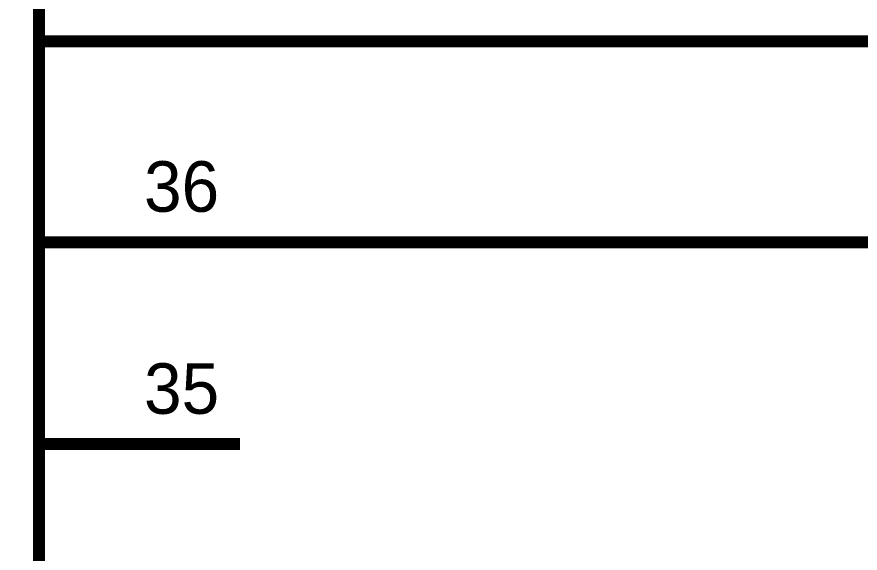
# Model space of a CAD drawing. Header units: inches. Extents: x 0 to 594, y 0 to 420.
# Drawn here: x 186.96 to 207.9, y 267.28 to 280.6 of the extents above; entities that cross this region are included whole.
import ezdxf

# ---------------------------------------------------------------- set-up
doc = ezdxf.new("R2010")
doc.units = ezdxf.units.IN
doc.layers.add('Sheet', color=255, linetype='Continuous')

msp = doc.modelspace()

# ---------------------------------------------------------------- linework, layer by layer
at = {"layer": 'Sheet'}
msp.add_lwpolyline([(152.509, 287.496, 0.3, 0.3, 0), (187.506, 287.496, 0.3, 0.3, 0), (187.506, 172.495, 0.3, 0.3, 0), (152.509, 172.495, 0.3, 0.3, 0), (152.509, 287.496, 0.3, 0.3, 0)], format="xyseb", close=True, dxfattribs=at)
for points in [[(187.506, 279.993, 0.3, 0.3, 0), (192.501, 279.993, 0.3, 0.3, 0)], [(260.009, 257.494, 0.3, 0.3, 0), (217.509, 257.494, 0.3, 0.3, 0), (217.509, 279.993, 0.3, 0.3, 0), (192.501, 279.993, 0.3, 0.3, 0)], [(187.506, 274.998, 0.3, 0.3, 0), (192.501, 274.998, 0.3, 0.3, 0)], [(192.501, 274.998, 0.3, 0.3, 0), (212.503, 274.998, 0.3, 0.3, 0), (212.503, 247.494, 0.3, 0.3, 0), (260.009, 247.494, 0.3, 0.3, 0)], [(187.506, 269.992, 0.3, 0.3, 0), (192.501, 269.992, 0.3, 0.3, 0)]]:
    msp.add_lwpolyline(points, format="xyseb", dxfattribs=at)

# ---------------------------------------------------------------- texts
for s, p in [('36', (190.116, 275.759)), ('35', (190.116, 270.742))]:
    msp.add_text(s, height=1.2543, dxfattribs=at).set_placement(p)

doc.saveas('drawing.dxf')
